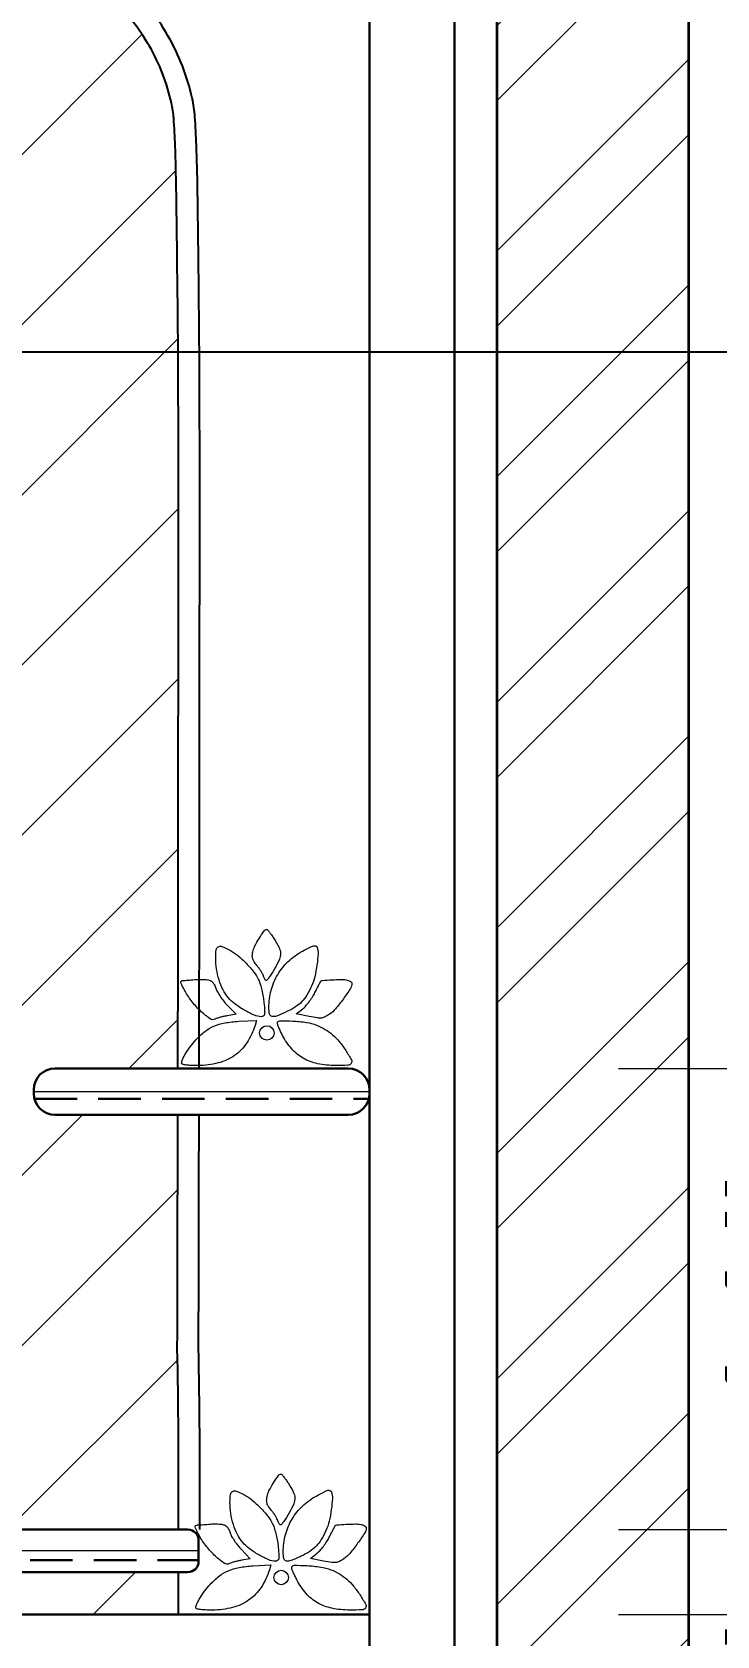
# Model space of a CAD drawing. Header units: millimetres. Extents: x 56222 to 3066687, y -650199 to -121287.
# Drawn here: x 140316.54 to 140332.64, y -185784.49 to -185746.79 of the extents above; entities that cross this region are included whole.
import ezdxf
from ezdxf import colors
from ezdxf.entities.mleader import LeaderData, LeaderLine
from ezdxf.math import Vec2, Vec3

# ---------------------------------------------------------------- set-up
doc = ezdxf.new("R2010")
doc.units = ezdxf.units.MM
doc.header["$MEASUREMENT"] = 0
doc.header["$PDMODE"] = 35
doc.linetypes.add('DASHED', pattern=[0.75, 0.5, -0.25])
doc.linetypes.add('DASHEDX2', pattern=[1.5, 1, -0.5])
doc.layers.get('Defpoints').update_dxf_attribs({"color": 220})
for name, color, linetype, lineweight in [('$TD_AUDIT_GENERATED_(A0BDF17)', 32, 'Continuous', 30), ('FURNITURE', 32, 'Continuous', 9), ('furniture dimensions', 1, 'DASHED', 0), ('Text', 7, 'Continuous', 15), ('wall', 7, 'Continuous', 30)]:
    doc.layers.add(name, color=color, linetype=linetype, lineweight=lineweight)
doc.layers.add('AR HATCH-7', color=7, linetype='Continuous')
doc.layers.add('hatch', color=250, linetype='Continuous', lineweight=9, transparency=0.5)
doc.styles.add('century g', font='GOTHIC.TTF')
doc.styles.add('style4', font='ARIALN.TTF')
doc.dimstyles.new('Archana', dxfattribs={"dimtxt": 2, "dimasz": 0.75, "dimexe": 0.5, "dimexo": 0.5, "dimgap": 0, "dimtad": 0, "dimzin": 0, "dimdsep": 46, "dimlunit": 4, "dimtxsty": 'century g', "dimblk": 'OBLIQUE', "dimcen": 0, "dimdle": 1, "dimclrd": 256, "dimclre": 256, "dimclrt": 256, "dimadec": 0, "dimazin": 0, "dimtfac": 1, "dimtofl": 0, "dimtmove": 1, "dimatfit": 3, "dimfxl": 1, "dimfxlon": 1, "dimtolj": 1, "dimtzin": 0, "dimlwd": -1, "dimlwe": -1, "dimarcsym": 0})

# ---------------------------------------------------------------- blocks, each defined once
blk = doc.blocks.new('_Oblique')
at = {"layer": 'wall', "color": 0, "lineweight": -2}
blk.add_line((-0.5, -0.5), (0.5, 0.5), dxfattribs=at)
blk = doc.blocks.new('*D225')
at = {"layer": 'Defpoints', "color": 0, "linetype": 'Continuous', "lineweight": 30, "transparency": 16777216}
for p in [(140324.473, -185783.994), (140334.327, -185783.994), (140324.473, -185787.994)]:
    blk.add_point(p, dxfattribs=at)
at = {"layer": 'furniture dimensions', "color": 5, "linetype": 'Continuous', "transparency": 16777216}
for p, q in [((140334.327, -185782.994), (140334.327, -185784.293)), ((140330.327, -185783.994), (140334.827, -185783.994)), ((140334.327, -185788.994), (140334.327, -185787.695))]:
    blk.add_line(p, q, dxfattribs=at)
at = {"layer": 'furniture dimensions', "color": 5, "linetype": 'ByBlock', "transparency": 16777216}
blk.add_line((140330.327, -185787.994), (140334.827, -185787.994), dxfattribs=at)
at = {"layer": 'furniture dimensions', "color": 5, "linetype": 'Continuous', "transparency": 16777216, "xscale": 1.5, "yscale": 1.5, "zscale": 1.5}
for p, rotation in [((140334.327, -185783.994), 90), ((140334.327, -185787.994), 270)]:
    blk.add_blockref('_Oblique', p, dxfattribs=dict(at, rotation=rotation))
at = {"layer": 'furniture dimensions', "linetype": 'Continuous', "lineweight": 0, "transparency": 16777216, "insert": (140334.327, -185785.994), "char_height": 3, "attachment_point": 5, "rotation": 90, "style": 'century g'}
blk.add_mtext('\\A1;4"', dxfattribs=at)
blk = doc.blocks.new('*D226')
at = {"layer": 'Defpoints', "color": 0, "linetype": 'Continuous', "lineweight": 30, "transparency": 16777216}
for p in [(140319.973, -185781.994), (140334.327, -185781.994), (140319.973, -185783.994)]:
    blk.add_point(p, dxfattribs=at)
at = {"layer": 'furniture dimensions', "color": 5, "linetype": 'Continuous', "transparency": 16777216}
for p, q in [((140334.327, -185784.994), (140334.327, -185780.994)), ((140334.327, -185782.994), (140339.441, -185781.46)), ((140330.327, -185781.994), (140334.827, -185781.994))]:
    blk.add_line(p, q, dxfattribs=at)
at = {"layer": 'furniture dimensions', "color": 5, "linetype": 'ByBlock', "transparency": 16777216}
blk.add_line((140330.327, -185783.994), (140334.827, -185783.994), dxfattribs=at)
at = {"layer": 'furniture dimensions', "color": 5, "linetype": 'Continuous', "transparency": 16777216, "xscale": 1.5, "yscale": 1.5, "zscale": 1.5}
for p, rotation in [((140334.327, -185781.994), 90), ((140334.327, -185783.994), 270)]:
    blk.add_blockref('_Oblique', p, dxfattribs=dict(at, rotation=rotation))
at = {"layer": 'furniture dimensions', "linetype": 'Continuous', "lineweight": 0, "transparency": 16777216, "insert": (140339.441, -185779.768), "char_height": 3, "attachment_point": 5, "rotation": 90, "style": 'century g'}
blk.add_mtext('\\A1;2"', dxfattribs=at)
blk = doc.blocks.new('*D227')
at = {"layer": 'Defpoints', "color": 0, "linetype": 'Continuous', "lineweight": 30, "transparency": 16777216}
for p in [(140318.364, -185771.152), (140334.327, -185771.152), (140319.973, -185781.994)]:
    blk.add_point(p, dxfattribs=at)
at = {"layer": 'furniture dimensions', "color": 5, "linetype": 'Continuous', "transparency": 16777216}
for p, q in [((140334.327, -185770.152), (140334.327, -185773.958)), ((140330.327, -185771.152), (140334.827, -185771.152)), ((140334.327, -185782.994), (140334.327, -185779.187))]:
    blk.add_line(p, q, dxfattribs=at)
at = {"layer": 'furniture dimensions', "color": 5, "linetype": 'ByBlock', "transparency": 16777216}
blk.add_line((140330.327, -185781.994), (140334.827, -185781.994), dxfattribs=at)
at = {"layer": 'furniture dimensions', "color": 5, "linetype": 'Continuous', "transparency": 16777216, "xscale": 1.5, "yscale": 1.5, "zscale": 1.5}
for p, rotation in [((140334.327, -185771.152), 90), ((140334.327, -185781.994), 270)]:
    blk.add_blockref('_Oblique', p, dxfattribs=dict(at, rotation=rotation))
at = {"layer": 'furniture dimensions', "linetype": 'Continuous', "lineweight": 0, "transparency": 16777216, "insert": (140334.327, -185776.573), "char_height": 3, "attachment_point": 5, "rotation": 90, "style": 'century g'}
blk.add_mtext('\\A1;11"', dxfattribs=at)
blk = doc.blocks.new('*D228')
at = {"layer": 'Defpoints', "color": 0, "linetype": 'Continuous', "lineweight": 30, "transparency": 16777216}
for p in [(140323.899, -185709.002), (140334.327, -185709.002), (140323.899, -185771.152)]:
    blk.add_point(p, dxfattribs=at)
at = {"layer": 'furniture dimensions', "color": 5, "linetype": 'Continuous', "transparency": 16777216}
for p, q in [((140334.327, -185708.002), (140334.327, -185736.144)), ((140330.327, -185709.002), (140334.827, -185709.002)), ((140334.327, -185772.152), (140334.327, -185744.01))]:
    blk.add_line(p, q, dxfattribs=at)
at = {"layer": 'furniture dimensions', "color": 5, "linetype": 'ByBlock', "transparency": 16777216}
blk.add_line((140330.327, -185771.152), (140334.827, -185771.152), dxfattribs=at)
at = {"layer": 'furniture dimensions', "color": 5, "linetype": 'Continuous', "transparency": 16777216, "xscale": 1.5, "yscale": 1.5, "zscale": 1.5}
for p, rotation in [((140334.327, -185709.002), 90), ((140334.327, -185771.152), 270)]:
    blk.add_blockref('_Oblique', p, dxfattribs=dict(at, rotation=rotation))
at = {"layer": 'furniture dimensions', "linetype": 'Continuous', "lineweight": 0, "transparency": 16777216, "insert": (140334.327, -185740.077), "char_height": 3, "attachment_point": 5, "rotation": 90, "style": 'century g'}
blk.add_mtext('\\A1;5\'-2"', dxfattribs=at)

msp = doc.modelspace()

# ---------------------------------------------------------------- hatches: boundary and pattern name
at = {"layer": 'AR HATCH-7', "lineweight": 18, "true_color": 0x939598, "transparency": 33554687}
h = msp.add_hatch(dxfattribs=at)
h.set_pattern_fill('ANSI32', color=252, scale=10)
h.set_pattern_definition([(45, (1095.819, -1604.212), (-2.65165043, 2.65165043), []), (45, (1097.5868, -1604.212), (-2.65165043, 2.65165043), [])])
h.paths.add_polyline_path([(140331.973, -185705.002), (140327.473, -185705.002), (140327.473, -185731.504), (140331.973, -185731.504)])
h.paths.add_polyline_path([(140331.973, -185731.504), (140327.473, -185731.504), (140327.473, -185751.652), (140331.973, -185751.652)])
h.paths.add_polyline_path([(140331.973, -185751.652), (140327.473, -185751.652), (140327.473, -185762.963), (140331.973, -185762.963)])
h.paths.add_polyline_path([(140331.973, -185762.963), (140327.473, -185762.963), (140327.473, -185816.002), (140331.973, -185816.002)])

# ---------------------------------------------------------------- linework, layer by layer
at = {"layer": '$TD_AUDIT_GENERATED_(A0BDF17)', "linetype": 'Continuous', "lineweight": 25, "ltscale": 2}
for p, q in [((140319.98, -185783.994), (140319.98, -185782.994)), ((140319.973, -185783.994), (140307.992, -185783.994))]:
    msp.add_line(p, q, dxfattribs=at)
for points in [[(140320.468, -185771.152, 0.000105), (140320.473, -185767.249, 0.000311), (140320.48, -185756.841, 0.00288), (140320.454, -185752.33, 0.00097), (140320.429, -185750.479, 0.004988), (140320.403, -185749.445, 0.008013), (140320.368, -185748.781, 0.039018), (140320.304, -185748.341, 0.036514), (140320.073, -185747.584, 0.037819), (140319.734, -185746.874, 0.037321), (140319.289, -185746.217, 0.033715)], [(140319.968, -185771.152, 0.000105), (140319.973, -185767.249, 0.000311), (140319.98, -185756.841, 0.00288), (140319.954, -185752.336, 0.00097), (140319.929, -185750.487, 0.004988), (140319.903, -185749.462, 0.008013), (140319.87, -185748.815, 0.039018), (140319.816, -185748.452, 0.036514), (140319.606, -185747.764, 0.037819), (140319.301, -185747.123, 0.037321), (140318.898, -185746.528, 0.033715)], [(140319.98, -185781.994), (140319.98, -185781.733, 0.006278), (140319.954, -185777.726)], [(140320.48, -185781.994), (140320.48, -185781.735, 0.006275), (140320.454, -185777.716, 0.006275)]]:
    msp.add_lwpolyline(points, format="xyb", dxfattribs=at)
for radius in [9288.041, 9288.541]:
    msp.add_arc((131031.939, -185755.723), radius, 359.8642694, 359.8980859, dxfattribs=at)
at = {"layer": 'FURNITURE', "lineweight": 5}
for p, q in [((140307.973, -185757.994), (140319.126, -185746.841)), ((140307.973, -185761.994), (140319.92, -185750.046)), ((140307.973, -185765.994), (140319.973, -185753.993)), ((140309.298, -185768.668), (140319.98, -185757.987)), ((140311.625, -185770.341), (140319.978, -185761.988)), ((140312.26, -185773.706), (140319.975, -185765.992)), ((140318.815, -185771.152), (140319.936, -185770.03)), ((140316.58, -185771.698), (140324.475, -185771.698)), ((140311.449, -185778.517), (140317.723, -185772.244)), ((140312.617, -185781.35), (140319.973, -185773.993)), ((140315.973, -185781.994), (140319.973, -185777.993)), ((140317.973, -185783.994), (140318.973, -185782.994))]:
    msp.add_line(p, q, dxfattribs=at)
at = {"layer": 'FURNITURE', "lineweight": 30}
for p, q in [((140323.973, -185771.152), (140317.078, -185771.152)), ((140316.578, -185771.744), (140316.578, -185771.652)), ((140324.473, -185771.744), (140324.473, -185771.652)), ((140317.078, -185772.244), (140323.973, -185772.244)), ((140295.741, -185781.994), (140320.204, -185781.994)), ((140295.741, -185781.994), (140320.204, -185781.994)), ((140320.454, -185782.244), (140320.454, -185782.744)), ((140320.454, -185782.244), (140320.454, -185782.744)), ((140295.741, -185782.994), (140320.204, -185782.994)), ((140295.741, -185782.994), (140320.204, -185782.994)), ((140291.472, -185783.994), (140324.473, -185783.994))]:
    msp.add_line(p, q, dxfattribs=at)
at = {"layer": 'FURNITURE', "color": 3, "linetype": 'DASHEDX2', "lineweight": 30}
for p, q in [((140316.596, -185771.866), (140324.46, -185771.866)), ((140295.491, -185782.716), (140320.454, -185782.716))]:
    msp.add_line(p, q, dxfattribs=at)
at = {"layer": 'FURNITURE', "lineweight": 13}
for p, q in [((140320.454, -185782.494), (140295.491, -185782.494)), ((140320.454, -185782.494), (140307.228, -185782.494)), ((140320.215, -185782.994), (140307.228, -185782.994)), ((140320.215, -185782.994), (140307.228, -185782.994))]:
    msp.add_line(p, q, dxfattribs=at)
at = {"layer": 'FURNITURE', "lineweight": 0}
msp.add_lwpolyline([(140288.472, -185709.002), (140327.473, -185709.002), (140327.473, -185816.002), (140288.472, -185816.002)], close=True, dxfattribs=at)
at = {"layer": 'FURNITURE', "lineweight": 30}
msp.add_lwpolyline([(140288.472, -185709.002), (140327.473, -185709.002), (140327.473, -185816.002), (140288.472, -185816.002)], close=True, dxfattribs=at)
msp.add_lwpolyline([(140291.472, -185816.002), (140291.458, -185718.66, -0.454845), (140295.472, -185714.002), (140320.473, -185714.002, -0.435086), (140324.473, -185718.32), (140324.473, -185816.002)], format="xyb", dxfattribs=at)
for points in [[(140327.473, -185720.002), (140327.473, -185816.002)], [(140326.473, -185727.397), (140326.473, -185816.002)]]:
    msp.add_lwpolyline(points, dxfattribs=at)
at = {"layer": 'FURNITURE'}
for points in [[(140322.223, -185768.097, -0.02545), (140322.345, -185768.307, -0.110408), (140322.381, -185768.446, -0.113166), (140322.354, -185768.586, -0.027385), (140322.247, -185768.796, -0.008118), (140322.181, -185768.906, -0.012388), (140322.12, -185768.998, -0.006971), (140322.067, -185769.073, -0.223747), (140322.048, -185769.083, -0.214585), (140322.032, -185769.077, -0.047441), (140322.014, -185769.055, -0.041271), (140321.996, -185769.023, -0.029557), (140321.982, -185768.985, 0.047799), (140321.961, -185768.936, 0.01634), (140321.922, -185768.869, 0.016073), (140321.874, -185768.798, 0.017873), (140321.823, -185768.733, -0.029539), (140321.76, -185768.649, -0.07249), (140321.727, -185768.579, -0.07906), (140321.717, -185768.507, -0.04047), (140321.727, -185768.415, -0.071589), (140321.772, -185768.282, -0.021877), (140321.877, -185768.096, -0.015418), (140321.995, -185767.921, -0.223939), (140322.058, -185767.886, -0.241356), (140322.073, -185767.892, -0.007458), (140322.117, -185767.947, -0.013098), (140322.168, -185768.015, -0.008509)], [(140321.181, -185768.367, -0.051461), (140321.369, -185768.492, -0.02792), (140321.574, -185768.681, -0.027938), (140321.754, -185768.888, -0.058367), (140321.864, -185769.071, -0.033671), (140321.903, -185769.175, -0.015079), (140321.941, -185769.316, -0.014848), (140321.972, -185769.469, -0.019525), (140321.991, -185769.609, -0.006133), (140322.007, -185769.806, -0.067833), (140322.001, -185769.885, -0.21271), (140321.975, -185769.922, -0.13331), (140321.924, -185769.936, -0.103578), (140321.765, -185769.902, -0.027277), (140321.533, -185769.785, -0.028575), (140321.306, -185769.637, -0.060959), (140321.154, -185769.493, -0.0556), (140321.031, -185769.305, -0.040539), (140320.936, -185769.073, -0.038605), (140320.876, -185768.815, -0.038142), (140320.856, -185768.55, -0.031586), (140320.868, -185768.364, -0.237067), (140320.915, -185768.293, -0.224318), (140321.003, -185768.286, -0.028453)], [(140323.239, -185768.308, -0.10479), (140323.263, -185768.458, -0.022441), (140323.237, -185768.721, -0.024459), (140323.184, -185768.997, -0.044449), (140323.11, -185769.215, -0.030842), (140323, -185769.427, -0.056549), (140322.882, -185769.582, -0.057695), (140322.734, -185769.704, -0.033479), (140322.532, -185769.817, -0.015095), (140322.289, -185769.922, -0.15236), (140322.18, -185769.931, -0.289935), (140322.124, -185769.873, -0.054427), (140322.107, -185769.719, -0.064772), (140322.159, -185769.315, -0.069734), (140322.313, -185768.949, -0.069531), (140322.563, -185768.638, -0.063825), (140322.895, -185768.397, -0.006585), (140323.074, -185768.302, -0.055952), (140323.159, -185768.269, -0.174824), (140323.207, -185768.274, -0.193131)], [(140320.665, -185769.068, -0.064996), (140320.733, -185769.089, -0.094121), (140320.783, -185769.125, -0.078851), (140320.823, -185769.182, -0.033835), (140320.858, -185769.268, 0.049351), (140320.895, -185769.351, 0.019713), (140320.961, -185769.457, 0.01928), (140321.041, -185769.566, 0.023021), (140321.125, -185769.663), (140321.334, -185769.88), (140321.132, -185769.914, 0.013428), (140321.049, -185769.93, 0.012559), (140320.964, -185769.951, 0.012642), (140320.89, -185769.973, 0.041299), (140320.843, -185769.993, -0.279902), (140320.725, -185769.986, -0.035107), (140320.516, -185769.818, -0.037463), (140320.301, -185769.586, -0.043562), (140320.136, -185769.336, -0.00605), (140320.057, -185769.187, -0.073411), (140320.036, -185769.126, -0.302838), (140320.049, -185769.097, -0.143371), (140320.09, -185769.084, 0.012813), (140320.136, -185769.083, 0.004129), (140320.205, -185769.078, 0.004115), (140320.282, -185769.072, 0.004602), (140320.355, -185769.065, -0.017564), (140320.432, -185769.059, -0.012516), (140320.519, -185769.058, -0.012659), (140320.601, -185769.061, -0.026193)], [(140323.921, -185769.069, -0.039687), (140323.973, -185769.082, -0.053986), (140324.018, -185769.102, -0.066379), (140324.048, -185769.126, -0.195539), (140324.058, -185769.151, -0.1412), (140324.023, -185769.271, -0.014857), (140323.857, -185769.516, -0.018625), (140323.674, -185769.751, -0.067795), (140323.533, -185769.878, -0.030086), (140323.426, -185769.942, -0.09244), (140323.346, -185769.967, -0.066167), (140323.248, -185769.965, -0.010422), (140323.057, -185769.932), (140322.748, -185769.871), (140322.904, -185769.748, 0.045379), (140322.973, -185769.683, 0.020126), (140323.053, -185769.586, 0.019726), (140323.129, -185769.475, 0.025139), (140323.19, -185769.368, -0.000741), (140323.24, -185769.268, -0.001174), (140323.284, -185769.183, -0.000246), (140323.322, -185769.109, -0.054576), (140323.326, -185769.102, -0.204676), (140323.364, -185769.083, -0.003825), (140323.589, -185769.069, -0.008924), (140323.802, -185769.06, -0.045843)], [(140321.781, -185770.142, -0.070923), (140321.587, -185770.551, -0.093488), (140321.3, -185770.847, -0.090588), (140320.917, -185771.024, -0.062638), (140320.443, -185771.085, -0.010446), (140320.282, -185771.082, -0.023226), (140320.16, -185771.072, -0.023254), (140320.073, -185771.056, -0.349792), (140320.055, -185771.034, -0.112709), (140320.076, -185770.941, -0.024343), (140320.155, -185770.795, -0.024515), (140320.265, -185770.634, -0.022598), (140320.392, -185770.479, -0.043477), (140320.6, -185770.286, -0.063927), (140320.814, -185770.159, -0.058326), (140321.068, -185770.083, -0.029783), (140321.399, -185770.045), (140321.817, -185770.023)], [(140323.228, -185770.136, -0.040538), (140323.429, -185770.234, -0.045366), (140323.603, -185770.36, -0.042275), (140323.762, -185770.523, -0.028397), (140323.915, -185770.733, -0.017703), (140324.045, -185770.953, -0.284529), (140324.041, -185771.035, -0.233153), (140323.963, -185771.079, -0.012579), (140323.67, -185771.085, -0.050687), (140323.252, -185771.042, -0.078586), (140322.914, -185770.913, -0.082696), (140322.643, -185770.693, -0.062542), (140322.427, -185770.375, -0.008185), (140322.381, -185770.281, -0.010669), (140322.342, -185770.193, -0.008474), (140322.313, -185770.119, -0.090877), (140322.307, -185770.087, -0.410362), (140322.361, -185770.033, -0.01654), (140322.667, -185770.039, -0.024975), (140322.989, -185770.072, -0.054911)], [(140322.559, -185780.898, -0.02545), (140322.681, -185781.109, -0.110408), (140322.717, -185781.248, -0.113166), (140322.69, -185781.388, -0.027385), (140322.583, -185781.598, -0.008118), (140322.517, -185781.707, -0.012388), (140322.456, -185781.8, -0.006971), (140322.403, -185781.874, -0.223747), (140322.384, -185781.885, -0.214585), (140322.369, -185781.879, -0.047441), (140322.35, -185781.857, -0.041271), (140322.332, -185781.825, -0.029557), (140322.318, -185781.786, 0.047799), (140322.297, -185781.738, 0.01634), (140322.258, -185781.671, 0.016073), (140322.21, -185781.6, 0.017873), (140322.159, -185781.535, -0.029539), (140322.096, -185781.451, -0.07249), (140322.063, -185781.381, -0.07906), (140322.054, -185781.308, -0.04047), (140322.063, -185781.217, -0.071589), (140322.109, -185781.084, -0.021877), (140322.214, -185780.898, -0.015418), (140322.331, -185780.723, -0.223939), (140322.394, -185780.688, -0.241356), (140322.409, -185780.694, -0.007458), (140322.453, -185780.749, -0.013098), (140322.504, -185780.817, -0.008509)], [(140321.517, -185781.169, -0.051461), (140321.706, -185781.294, -0.02792), (140321.91, -185781.483, -0.027938), (140322.09, -185781.69, -0.058367), (140322.201, -185781.873, -0.033671), (140322.24, -185781.977, -0.015079), (140322.277, -185782.118, -0.014848), (140322.308, -185782.27, -0.019525), (140322.327, -185782.411, -0.006133), (140322.343, -185782.608, -0.067833), (140322.338, -185782.687, -0.21271), (140322.311, -185782.723, -0.13331), (140322.26, -185782.737, -0.103578), (140322.102, -185782.704, -0.027277), (140321.869, -185782.587, -0.028575), (140321.643, -185782.439, -0.060959), (140321.491, -185782.295, -0.0556), (140321.367, -185782.107, -0.040539), (140321.272, -185781.875, -0.038605), (140321.212, -185781.617, -0.038142), (140321.192, -185781.352, -0.031586), (140321.204, -185781.166, -0.237067), (140321.252, -185781.095, -0.224318), (140321.34, -185781.088, -0.028453)], [(140323.575, -185781.11, -0.10479), (140323.599, -185781.26, -0.022441), (140323.574, -185781.523, -0.024459), (140323.521, -185781.799, -0.044449), (140323.447, -185782.017, -0.030842), (140323.337, -185782.229, -0.056549), (140323.218, -185782.384, -0.057695), (140323.07, -185782.506, -0.033479), (140322.868, -185782.618, -0.015095), (140322.625, -185782.724, -0.15236), (140322.517, -185782.733, -0.289935), (140322.46, -185782.675, -0.054427), (140322.443, -185782.521, -0.064772), (140322.496, -185782.117, -0.069734), (140322.65, -185781.75, -0.069531), (140322.899, -185781.44, -0.063825), (140323.231, -185781.198, -0.006585), (140323.41, -185781.103, -0.055952), (140323.495, -185781.071, -0.174824), (140323.543, -185781.076, -0.193131)], [(140321.002, -185781.87, -0.064996), (140321.069, -185781.891, -0.094121), (140321.12, -185781.926, -0.078851), (140321.16, -185781.983, -0.033835), (140321.195, -185782.07, 0.049351), (140321.231, -185782.153, 0.019713), (140321.297, -185782.259, 0.01928), (140321.378, -185782.368, 0.023021), (140321.462, -185782.464), (140321.67, -185782.682), (140321.469, -185782.716, 0.013428), (140321.385, -185782.732, 0.012559), (140321.301, -185782.753, 0.012642), (140321.226, -185782.775, 0.041299), (140321.179, -185782.795, -0.279902), (140321.061, -185782.788, -0.035107), (140320.852, -185782.619, -0.037463), (140320.638, -185782.388, -0.043562), (140320.472, -185782.138, -0.00605), (140320.393, -185781.989, -0.073411), (140320.372, -185781.928, -0.302838), (140320.385, -185781.898, -0.143371), (140320.426, -185781.886, 0.012813), (140320.472, -185781.885, 0.004129), (140320.541, -185781.88, 0.004115), (140320.618, -185781.874, 0.004602), (140320.692, -185781.867, -0.017564), (140320.769, -185781.861, -0.012516), (140320.855, -185781.86, -0.012659), (140320.937, -185781.863, -0.026193)], [(140324.257, -185781.871, -0.039687), (140324.309, -185781.884, -0.053986), (140324.354, -185781.904, -0.066379), (140324.384, -185781.928, -0.195539), (140324.394, -185781.953, -0.1412), (140324.359, -185782.073, -0.014857), (140324.193, -185782.317, -0.018625), (140324.01, -185782.553, -0.067795), (140323.87, -185782.68, -0.030086), (140323.763, -185782.744, -0.09244), (140323.682, -185782.769, -0.066167), (140323.584, -185782.767, -0.010422), (140323.393, -185782.733), (140323.084, -185782.672), (140323.24, -185782.55, 0.045379), (140323.31, -185782.485, 0.020126), (140323.389, -185782.388, 0.019726), (140323.465, -185782.277, 0.025139), (140323.526, -185782.17, -0.000741), (140323.577, -185782.07, -0.001174), (140323.62, -185781.985, -0.000246), (140323.658, -185781.911, -0.054576), (140323.662, -185781.904, -0.204676), (140323.7, -185781.885, -0.003825), (140323.925, -185781.87, -0.008924), (140324.139, -185781.862, -0.045843)], [(140322.117, -185782.943, -0.070923), (140321.923, -185783.353, -0.093488), (140321.636, -185783.649, -0.090588), (140321.254, -185783.826, -0.062638), (140320.779, -185783.887, -0.010446), (140320.618, -185783.884, -0.023226), (140320.496, -185783.874, -0.023254), (140320.409, -185783.858, -0.349792), (140320.391, -185783.836, -0.112709), (140320.413, -185783.743, -0.024343), (140320.492, -185783.597, -0.024515), (140320.601, -185783.436, -0.022598), (140320.729, -185783.281, -0.043477), (140320.936, -185783.088, -0.063927), (140321.151, -185782.961, -0.058326), (140321.404, -185782.885, -0.029783), (140321.735, -185782.847), (140322.154, -185782.824)], [(140323.564, -185782.938, -0.040538), (140323.765, -185783.036, -0.045366), (140323.939, -185783.162, -0.042275), (140324.098, -185783.325, -0.028397), (140324.251, -185783.535, -0.017703), (140324.382, -185783.755, -0.284529), (140324.377, -185783.837, -0.233153), (140324.299, -185783.881, -0.012579), (140324.007, -185783.887, -0.050687), (140323.588, -185783.843, -0.078586), (140323.25, -185783.715, -0.082696), (140322.979, -185783.494, -0.062542), (140322.764, -185783.177, -0.008185), (140322.717, -185783.083, -0.010669), (140322.678, -185782.995, -0.008474), (140322.649, -185782.921, -0.090877), (140322.643, -185782.889, -0.410362), (140322.697, -185782.834, -0.01654), (140323.003, -185782.841, -0.024975), (140323.325, -185782.874, -0.054911)]]:
    msp.add_lwpolyline(points, format="xyb", close=True, dxfattribs=at)
for centre in [(140322.059, -185770.318), (140322.395, -185783.12)]:
    msp.add_circle(centre, 0.17, dxfattribs=at)
at = {"layer": 'FURNITURE', "lineweight": 30}
for centre, radius, start, end in [((140317.078, -185771.652), 0.5, 90, 180), ((140323.973, -185771.652), 0.5, 0, 90), ((140317.078, -185771.744), 0.5, 180, 270), ((140323.973, -185771.744), 0.5, 270, 0), ((140320.204, -185782.244), 0.25, 0, 90), ((140320.204, -185782.244), 0.25, 0, 90), ((140320.204, -185782.744), 0.25, 270, 0), ((140320.204, -185782.744), 0.25, 270, 0)]:
    msp.add_arc(centre, radius, start, end, dxfattribs=at)
at = {"layer": 'hatch', "lineweight": 35, "transparency": 33554687}
msp.add_lwpolyline([(140327.473, -185705.002), (140331.973, -185705.002), (140331.973, -185816.002), (140327.473, -185816.002)], close=True, dxfattribs=at)

# ---------------------------------------------------------------- dimensions: what is measured, and where the dimension line sits
at = {"layer": 'furniture dimensions', "color": 5, "linetype": 'Continuous', "lineweight": 0}
for base, p1, p2, picture, middle in [((140334.327, -185709.002), (140323.899, -185771.152), (140323.899, -185709.002), '*D228', (140334.327, -185740.077)), ((140334.327, -185771.152), (140319.973, -185781.994), (140318.364, -185771.152), '*D227', (140334.327, -185776.573)), ((140334.327, -185781.994), (140319.973, -185783.994), (140319.973, -185781.994), '*D226', (140339.441, -185781.46)), ((140334.327, -185783.994), (140324.473, -185787.994), (140324.473, -185783.994), '*D225', (140334.327, -185785.994))]:
    dim = msp.add_linear_dim(base=base, p1=p1, p2=p2, angle=90, dimstyle='Archana', override={"dimtxt": 3, "dimasz": 1.5, "dimdec": 0, "dimclrd": 5, "dimclre": 5, "dimfxl": 4}, dxfattribs=at)
    dim.commit()
    dim.dimension.update_dxf_attribs({"geometry": picture, "text_midpoint": middle})

# ---------------------------------------------------------------- leaders
at = {"layer": 'Text', "color": 1, "lineweight": 0, "ltscale": 20}
ml = msp.add_multileader_mtext('Standard', dxfattribs=at)
ml.set_content('Groove in \\Pveneer', color=1, style='style4')
ml.set_leader_properties()
ml.build(insert=Vec2(0, 0))
ml.multileader.update_dxf_attribs({"dogleg_length": 2.025, "arrow_head_size": 2})
ctx = ml.context
ctx.base_point, ctx.char_height, ctx.arrow_head_size, ctx.landing_gap_size, ctx.plane_origin = Vec3(140339.599, -185754.305), 3, 2, 0.4, Vec3(140272.564, -185754.305)
notes = []
notes.append((ctx, [(0, (1, 1, 0), (140337.575, -185754.305), (1, 0), 2.025, [(0, [(140311.916, -185754.305)], 0, [])])]))
ctx.mtext.insert = Vec3(140339.999, -185752.781)
for ctx, leaders in notes:
    for number, flags, end, landing, length, lines in leaders:
        leader = LeaderData()
        leader.index, (leader.has_last_leader_line, leader.has_dogleg_vector, leader.attachment_direction) = number, flags
        leader.last_leader_point, leader.dogleg_vector, leader.dogleg_length = Vec3(end), Vec3(landing), length
        for number, points, colour, breaks in lines:
            line = LeaderLine()
            line.index, line.vertices, line.color, line.breaks = number, Vec3.list(points), colors.encode_raw_color(colour), breaks
            leader.lines.append(line)
        ctx.leaders.append(leader)

doc.saveas('drawing.dxf')
